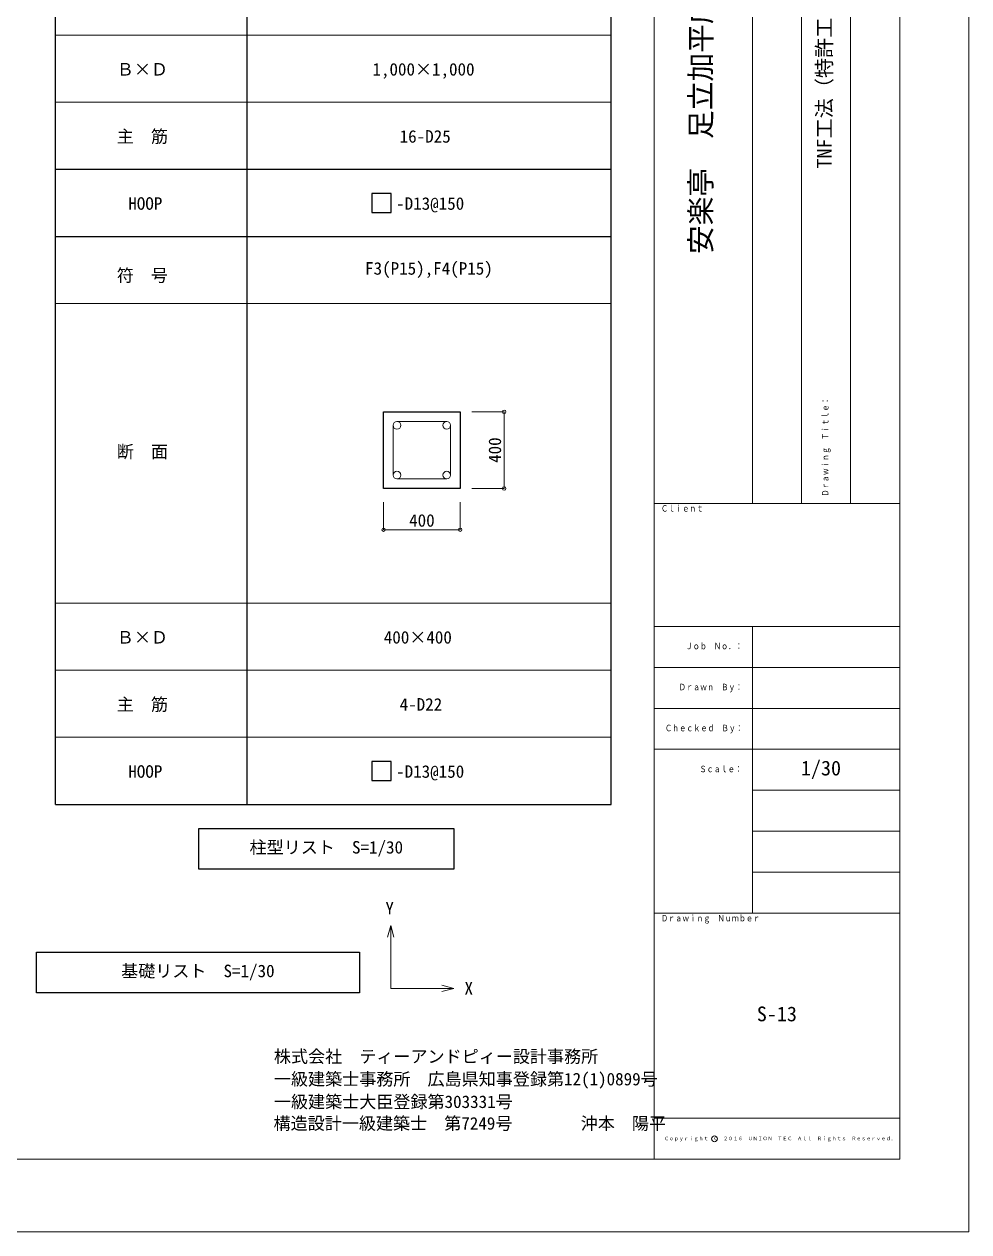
# Model space of a CAD drawing. Units: millimetres at full size, sheet at 1:100, with parts at 1:30. Extents: x -138278 to 134990, y -16593 to 30671.
# Drawn here: x 48430 to 64867, y -16593 to 4406 of the extents above; entities that cross this region are included whole.
import ezdxf
from ezdxf.enums import TextEntityAlignment as Align

# ---------------------------------------------------------------- set-up
doc = ezdxf.new("R2010")
doc.units = ezdxf.units.MM
doc.header["$LTSCALE"] = 100
for name, color, linetype, lineweight in [('1-0_基準線', 3, 'Continuous', 25), ('1-1_躯体', 7, 'Continuous', 18), ('1-5_仕上げ', 7, 'Continuous', 18), ('1-7_寸法', 4, 'Continuous', 9), ('F-0_枠', 134, 'Continuous', 18), ('F-F_用紙枠', 134, 'Continuous', 18)]:
    doc.layers.add(name, color=color, linetype=linetype, lineweight=lineweight)
doc.layers.add('2-1_躯体', color=7, linetype='Continuous')
doc.layers.add('F-1_', color=7, linetype='Continuous')
doc.styles.add('ＭＳ ゴシック', font='')
doc.styles.get('ＭＳ ゴシック').set_extended_font_data('MS Gothic')

msp = doc.modelspace()

# ---------------------------------------------------------------- linework, layer by layer
at = {"layer": '1-0_基準線'}
msp.add_lwpolyline([(54683.8, -2335.1), (56017.1, -2335.1), (56017.1, -3668.4), (54683.8, -3668.4)], close=True, dxfattribs=at)
at = {"layer": '1-1_躯体'}
for p, q in [((54917.5, -2501.7), (55783.4, -2501.7)), ((54850.5, -3434.7), (54850.5, -2568.8)), ((55850.5, -2568.8), (55850.5, -3434.7)), ((55783.4, -3501.7), (54917.5, -3501.7))]:
    msp.add_line(p, q, dxfattribs=at)
for centre in [(54917.5, -2568.8), (55783.4, -2568.8), (54917.5, -3434.7), (55783.4, -3434.7)]:
    msp.add_circle(centre, 67, dxfattribs=at)
for centre, start, end in [((54917.5, -2568.8), 90, 180), ((55783.4, -2568.8), 0, 90), ((54917.5, -3434.7), 180, 270), ((55783.4, -3434.7), 270, 0)]:
    msp.add_arc(centre, 67, start, end, dxfattribs=at)
at = {"layer": '1-5_仕上げ', "color": 3, "lineweight": 25}
for p, q in [((48976, 715.2), (48976, 12325.7)), ((52309.3, 715.2), (52309.3, 12325.7)), ((58642.7, 715.2), (58642.7, 12325.7)), ((48976, 1881.9), (58642.7, 1881.9)), ((48976, 715.2), (58642.7, 715.2)), ((48976, 715.2), (58642.7, 715.2)), ((48976, -9160.8), (48976, 715.2)), ((48976, 715.2), (58642.7, 715.2)), ((52309.3, -9160.8), (52309.3, 715.2)), ((58642.7, -9160.8), (58642.7, 715.2)), ((48976, -9160.8), (58642.7, -9160.8))]:
    msp.add_line(p, q, dxfattribs=at)
at = {"layer": '1-5_仕上げ'}
for p, q in [((48976, 4215.2), (58642.7, 4215.2)), ((48976, 3048.6), (58642.7, 3048.6)), ((48976, -451.4), (58642.7, -451.4)), ((48976, -5660.8), (58642.7, -5660.8)), ((48976, -6827.4), (58642.7, -6827.4)), ((48976, -7994.1), (58642.7, -7994.1)), ((54809.3, -11264.3), (54754.1, -11470.4)), ((54809.3, -11264.3), (54864.5, -11470.4)), ((54809.3, -12359.9), (54809.3, -11264.3)), ((54809.3, -12359.9), (55904.9, -12359.9)), ((55904.9, -12359.9), (55698.8, -12304.7)), ((55904.9, -12359.9), (55698.8, -12415.1))]:
    msp.add_line(p, q, dxfattribs=at)
at = {"layer": '1-5_仕上げ', "color": 3, "lineweight": 25}
for points in [[(54481, 1129.9), (54814.3, 1129.9), (54814.3, 1463.3), (54481, 1463.3)], [(54481, -8746.1), (54814.3, -8746.1), (54814.3, -8412.7), (54481, -8412.7)], [(51472.3, -9579.4), (55905.6, -9579.4), (55905.6, -10286), (51472.3, -10286)], [(48643.2, -11729), (54265.7, -11729), (54265.7, -12435.6), (48643.2, -12435.6)]]:
    msp.add_lwpolyline(points, close=True, dxfattribs=at)
at = {"layer": '1-7_寸法'}
for p, q in [((56220, -2335.1), (56781.8, -2335.1)), ((56781.8, -3668.4), (56781.8, -2335.1)), ((56220, -3668.4), (56781.8, -3668.4)), ((54683.8, -3907.3), (54683.8, -4385)), ((56017.1, -3907.3), (56017.1, -4385)), ((54683.8, -4385), (56017.1, -4385))]:
    msp.add_line(p, q, dxfattribs=at)
at = {"layer": '1-7_寸法', "color": 1, "lineweight": 18}
for centre in [(56781.8, -2335.1), (56781.8, -3668.4), (54683.8, -4385), (56017.1, -4385)]:
    msp.add_circle(centre, 30, dxfattribs=at)
at = {"layer": 'F-0_枠'}
for p, q in [((59390.3, -15327.4), (59390.3, 24142.1)), ((63664.9, -15327.4), (63664.9, 24142.1)), ((63664.9, -14615), (59390.3, -14615)), ((6669.2, -15327.4), (63664.9, -15327.4)), ((64867.1, -16592.7), (5467.1, -16592.7))]:
    msp.add_line(p, q, dxfattribs=at)
msp.add_lwpolyline([(5467.1, 25407.4), (64867.1, 25407.4), (64867.1, -16592.7)], dxfattribs=at)
at = {"layer": 'F-0_枠', "color": 7}
msp.add_circle((60442.3, -14975.8), 50, dxfattribs=at)
at = {"layer": 'F-F_用紙枠'}
for p, q in [((61100.1, 12743), (61100.1, -3928.3)), ((61955.1, 12743), (61955.1, -3928.3)), ((62810, 12743), (62810, -3928.3)), ((63664.9, -3928.3), (59390.3, -3928.3)), ((63664.9, -6065.6), (59390.3, -6065.6)), ((63664.9, -6065.6), (59390.3, -6065.6)), ((61100.1, -8202.9), (61100.1, -6065.6)), ((63664.9, -6778), (59390.3, -6778)), ((63664.9, -7490.5), (59390.3, -7490.5)), ((63664.9, -8202.9), (59390.3, -8202.9)), ((61100.1, -8202.9), (61100.1, -11052.7)), ((63664.9, -8915.4), (61100.1, -8915.4)), ((63664.9, -9627.8), (61100.1, -9627.8)), ((63664.9, -10340.3), (61100.1, -10340.3)), ((63664.9, -11052.7), (59390.3, -11052.7))]:
    msp.add_line(p, q, dxfattribs=at)

# ---------------------------------------------------------------- texts
at = {"layer": '1-5_仕上げ', "style": 'ＭＳ ゴシック'}
for s, p in [('Ｂ×Ｄ', (50042.7, 3446.4)), ('1,000×1,000', (54490.2, 3446.4)), ('主\u3000筋', (50042.7, 2279.7)), ('16-D25', (54963.8, 2279.7)), ('HOOP', (50242.7, 1113)), ('\u3000-D13@150', (54605.7, 1113)), ('F3(P15),F4(P15)', (54362.5, -15.6)), ('符\u3000号', (50042.7, -137)), ('断\u3000面', (50042.7, -3200)), ('Ｂ×Ｄ', (50042.7, -6429.6)), ('400×400', (54687.6, -6429.6)), ('主\u3000筋', (50042.7, -7596.3)), ('4-D22', (54963.8, -7596.3)), ('HOOP', (50242.7, -8763)), ('\u3000-D13@150', (54605.7, -8763)), ('柱型リスト\u3000S=1/30', (52352.7, -10080.8)), ('Y', (54716.1, -11138.9)), ('基礎リスト  S=1/30', (50118.2, -12230.3)), ('X', (56092, -12531.8))]:
    msp.add_text(s, height=217.7, dxfattribs=at).set_placement(p, align=Align.BOTTOM_LEFT)
at = {"layer": '1-7_寸法', "color": 7, "style": 'ＭＳ ゴシック'}
msp.add_text('400', height=217.7, rotation=90, dxfattribs=at).set_placement((56793.7, -3223.4), align=Align.BOTTOM_LEFT)
msp.add_text('400', height=217.7, dxfattribs=at).set_placement((55128.8, -4396.9), align=Align.BOTTOM_LEFT)
at = {"layer": '2-1_躯体', "style": 'ＭＳ ゴシック'}
for s, p in [('株式会社\u3000ティーアンドピィー設計事務所', (52776.1, -13717.3)), ('一級建築士事務所\u3000広島県知事登録第12(1)0899号', (52776.1, -14111)), ('一級建築士大臣登録第303331号', (52776.1, -14504.7)), ('構造設計一級建築士\u3000第7249号\u3000\u3000\u3000\u3000沖本\u3000陽平', (52770, -14880.7))]:
    msp.add_text(s, height=217.7, dxfattribs=at).set_placement(p, align=Align.BOTTOM_LEFT)
at = {"layer": 'F-0_枠', "color": 7, "style": 'ＭＳ ゴシック'}
for s, height, p in [('安楽亭\u3000足立加平店\u3000新築工事', 366.6, (60495.2, 407.4)), ('TNF工法（特許工法）基礎リスト(1)', 256.6, (62556.4, 1894.7))]:
    msp.add_text(s, height=height, rotation=90, dxfattribs=at).set_placement(p, align=Align.BOTTOM_LEFT)
at = {"layer": 'F-0_枠', "style": 'ＭＳ ゴシック', "width": 0.8}
msp.add_text('Ｄｒａｗｉｎｇ\u3000Ｔｉｔｌｅ：', height=110, rotation=90, dxfattribs=at).set_placement((62457.5, -3808.3), align=Align.BOTTOM_LEFT)
for s, p in [('Ｃｌｉｅｎｔ', (59510.3, -4103.3)), ('Ｊｏｂ\u3000Ｎｏ．：', (59940.1, -6496.8)), ('Ｄｒａｗｎ\u3000Ｂｙ：', (59820.1, -7209.3)), ('Ｃｈｅｃｋｅｄ\u3000Ｂｙ：', (59580.1, -7921.7)), ('Ｓｃａｌｅ：', (60180.1, -8634.2)), ('Ｄｒａｗｉｎｇ\u3000Ｎｕｍｂｅｒ', (59510.3, -11227.7))]:
    msp.add_text(s, height=110, dxfattribs=at).set_placement(p, align=Align.BOTTOM_LEFT)
at = {"layer": 'F-0_枠', "color": 7, "style": 'ＭＳ ゴシック', "width": 0.8}
for s, p in [('Ｊｏｂ\u3000Ｎｏ．：', (59940.1, -6496.8)), ('Ｄｒａｗｎ\u3000Ｂｙ：', (59820.1, -7209.3)), ('Ｃｈｅｃｋｅｄ\u3000Ｂｙ：', (59580.1, -7921.7)), ('Ｓｃａｌｅ：', (60180.1, -8634.2))]:
    msp.add_text(s, height=110, dxfattribs=at).set_placement(p, align=Align.BOTTOM_LEFT)
at = {"layer": 'F-0_枠', "style": 'ＭＳ ゴシック'}
msp.add_text('Ｃｏｐｙｒｉｇｈｔ\u3000Ｃ\u3000２０１６\u3000ＵＮＩＯＮ\u3000ＴＥＣ\u3000Ａｌｌ\u3000Ｒｉｇｈｔｓ\u3000Ｒｅｓｅｒｖｅｄ．', height=61.26, dxfattribs=at).set_placement((59563.9, -15018.7), align=Align.BOTTOM_LEFT)
at = {"layer": 'F-1_', "style": 'ＭＳ ゴシック'}
for s, p in [('1/30', (61945, -8734.2)), ('S-13', (61177.6, -13008.8))]:
    msp.add_text(s, height=256.6, dxfattribs=at).set_placement(p, align=Align.BOTTOM_LEFT)

doc.saveas('drawing.dxf')
